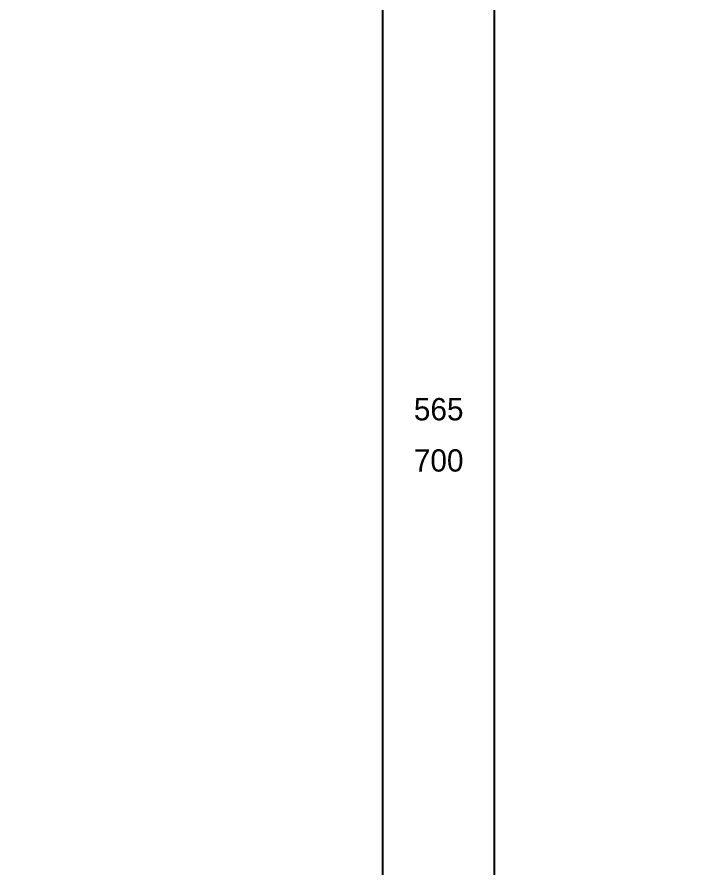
# Model space of a CAD drawing. Header units: metres. Extents: x 196582 to 208442, y 561446 to 572119.
# Drawn here: x 203999.5 to 204061, y 565661.4 to 565737.8 of the extents above; entities that cross this region are included whole.
import ezdxf
from ezdxf.enums import TextEntityAlignment as Align

# ---------------------------------------------------------------- set-up
doc = ezdxf.new("R2010")
doc.units = ezdxf.units.M
doc.header["$MEASUREMENT"] = 0
for name, color, linetype in [('M1200', 7, 'Continuous'), ('M1202', 7, 'Continuous'), ('M1300', 7, 'Continuous')]:
    doc.layers.add(name, color=color, linetype=linetype)
doc.styles.add('TRHEBTXT', font='simpheb')
picture_1 = doc.add_image_def('image1.ecw', size_in_pixel=(118525, 46520))

msp = doc.modelspace()

# ---------------------------------------------------------------- linework, layer by layer
at = {"layer": 'M1200'}
msp.add_lwpolyline([(196591.795, 563548.288), (204032.397, 563548.288), (204032.397, 565786.08), (196591.795, 565786.08), (196591.795, 563548.288)], close=True, dxfattribs=at)
at = {"layer": 'M1300'}
msp.add_lwpolyline([(196581.795, 563538.288), (204042.397, 563538.288), (204042.397, 565796.08), (196581.795, 565796.08), (196581.795, 563538.288)], close=True, dxfattribs=at)

# ---------------------------------------------------------------- texts
at = {"layer": 'M1202', "style": 'TRHEBTXT'}
msp.add_text('565', height=2, dxfattribs=at).set_placement((204037.397, 565701), align=Align.BOTTOM_CENTER)
msp.add_text('700', height=2, dxfattribs=at).set_placement((204037.397, 565699), align=Align.TOP_CENTER)

# ---------------------------------------------------------------- pictures from other files: only their frames are drawn
image = msp.add_image(picture_1, insert=(196589.825, 561446.344), size_in_units=(11852.5, 4652))
image.dxf.flags = 7

doc.saveas('drawing.dxf')
